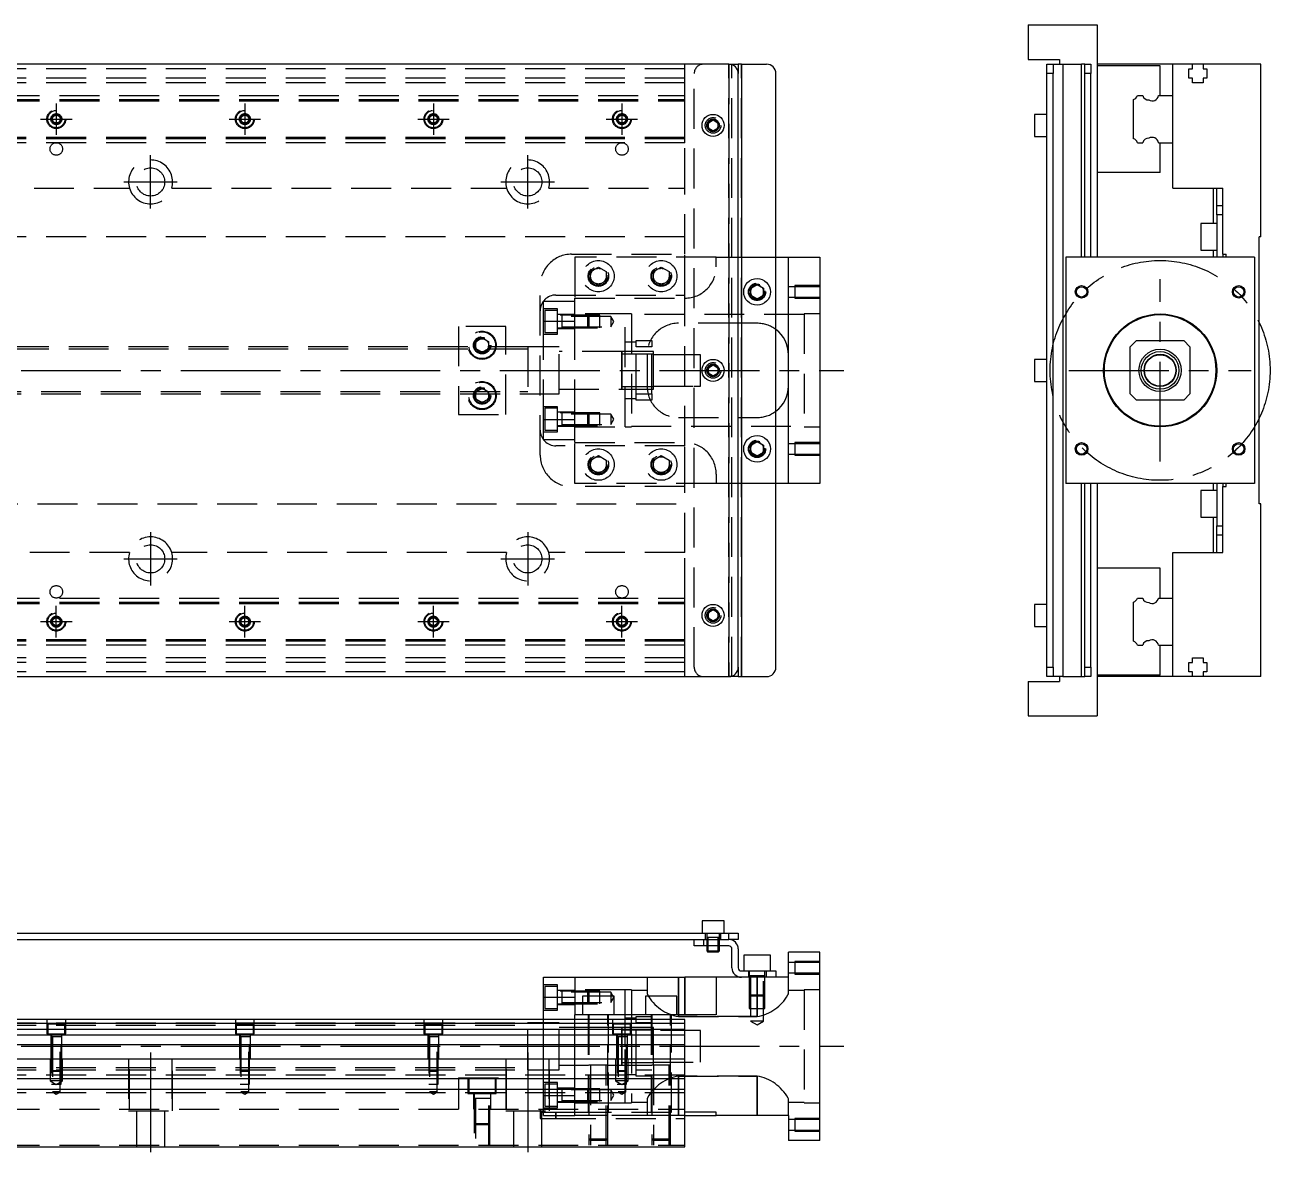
# Model space of a CAD drawing. Extents: x -21 to 783, y -309 to 112.
# Drawn here: x 387 to 783.3, y -249.2 to 110 of the extents above; entities that cross this region are included whole.
import ezdxf

# ---------------------------------------------------------------- set-up
doc = ezdxf.new("R2010")
doc.units = 0
doc.linetypes.add('CENTER', pattern=[50.8, 31.75, -6.35, 6.35, -6.35])
doc.linetypes.add('DASHED', pattern=[19.05, 12.7, -6.35])
doc.layers.get('0').update_dxf_attribs({"linetype": 'CONTINUOUS'})
doc.layers.add('CENTER', color=1, linetype='CENTER')

msp = doc.modelspace()

# ---------------------------------------------------------------- linework, layer by layer
at = {"color": 7, "linetype": 'CONTINUOUS'}
for p, q in [((706.27, 110), (706.27, 99)), ((706.27, 110), (728.27, 110)), ((728.27, 110), (728.27, 36)), ((611, 97.5), (3, 97.5)), ((611, 97.5), (614, 97.5)), ((614, 97.5), (614, 94.5)), ((615, 97.5), (614, 97.5)), ((615, 97.5), (615, -97.5)), ((615, 97.5), (623, 97.5)), ((706.27, 99), (716.27, 99)), ((712.27, 97.5), (714.27, 97.5)), ((712.27, 94.5), (712.27, 97.5)), ((714.27, 97.5), (717.27, 97.5)), ((714.27, 97.5), (714.27, 94.5)), ((716.27, 99), (716.27, 97.5)), ((717.27, 97.5), (717.27, -97.5)), ((717.27, 97.5), (723.27, 97.5)), ((723.27, 36), (723.27, 97.5)), ((724.27, 97.5), (723.27, 97.5)), ((724.27, 97.5), (726.27, 97.5)), ((724.27, 94.5), (724.27, 97.5)), ((726.27, 97.5), (726.27, 94.5)), ((752.27, 97.5), (728.27, 97.5)), ((748.27, 97), (728.27, 97)), ((748.27, 87.5), (748.27, 97)), ((752.27, 87.5), (752.27, 97.5)), ((758.57, 97.5), (752.27, 97.5)), ((757.42, 96), (758.57, 96)), ((757.42, 93), (757.42, 96)), ((761.97, 97.5), (758.57, 97.5)), ((758.57, 96), (758.57, 97.5)), ((761.97, 97.5), (761.97, 96)), ((780.27, 97.5), (761.97, 97.5)), ((761.97, 96), (763.12, 96)), ((763.12, 96), (763.12, 93)), ((780.27, 42.5), (780.27, 97.5)), ((614, -94.5), (614, 94.5)), ((626, -94.5), (626, 94.5)), ((714.27, 94.5), (712.27, 94.5)), ((712.27, -94.5), (712.27, 94.5)), ((714.27, -94.5), (714.27, 94.5)), ((726.27, 94.5), (724.27, 94.5)), ((724.27, 36), (724.27, 94.5)), ((726.27, 36), (726.27, 94.5)), ((758.57, 93), (757.42, 93)), ((758.57, 91.5), (758.57, 93)), ((761.97, 91.5), (758.57, 91.5)), ((761.97, 93), (761.97, 91.5)), ((763.12, 93), (761.97, 93)), ((741.022272, 87.5), (742.79668, 87.5)), ((747.747372, 87.5), (752.27, 87.5)), ((752.27, 72.5), (752.27, 87.5)), ((752.27, 72.5), (752.27, 87.5)), ((739.77, 73.752272), (739.77, 86.247728)), ((604.5, 78.866026), (606, 79.73205)), ((606, 79.73205), (607.5, 78.866026)), ((708.27, 81.5), (708.27, 78)), ((712.27, 81.5), (708.27, 81.5)), ((604.5, 77.133974), (604.5, 78.866026)), ((606, 76.26795), (604.5, 77.133974)), ((607.5, 77.133974), (606, 76.26795)), ((607.5, 78.866026), (607.5, 77.133974)), ((708.27, 78), (708.27, 74.5)), ((708.27, 74.5), (712.27, 74.5)), ((741.022272, 72.5), (742.79668, 72.5)), ((747.747372, 72.5), (752.27, 72.5)), ((748.27, 63), (748.27, 72.5)), ((752.27, 58), (752.27, 72.5)), ((748.27, 63), (728.27, 63)), ((752.27, 58), (768.27, 58)), ((765.27, 46.75), (765.27, 58)), ((766.27, 52.5), (766.27, 58)), ((768.27, 37), (768.27, 58)), ((766.27, 52.5), (768.27, 52.5)), ((766.27, 49.5), (766.27, 52.5)), ((768.27, 49.5), (766.27, 49.5)), ((766.27, 49.5), (766.27, 36)), ((761.27, 46.75), (761.27, 42.5)), ((766.27, 46.75), (761.27, 46.75)), ((761.27, 42.5), (761.27, 38.25)), ((780.27, 42.5), (779.77, 42.5)), ((779.77, -42.5), (779.77, 42.5)), ((626, 36), (630, 36)), ((630, 36), (640, 36)), ((630, -36), (630, 36)), ((640, 36), (640, -36)), ((778.27, 36), (718.27, 36)), ((718.27, 36), (718.27, -36)), ((761.27, 38.25), (766.27, 38.25)), ((765.27, 36), (765.27, 38.25)), ((768.27, 37), (769.27, 37)), ((768.27, 37), (768.27, 36)), ((769.27, 36), (769.27, 37)), ((778.27, 36), (778.27, -36)), ((618, 26.1547), (620, 27.309402)), ((618, 23.8453), (618, 26.1547)), ((620, 22.690598), (618, 23.8453)), ((620, 27.309402), (622, 26.1547)), ((622, 23.8453), (620, 22.690598)), ((622, 26.1547), (622, 23.8453)), ((740.77, 9.5), (738.77, 7.5)), ((740.77, 9.5), (755.77, 9.5)), ((757.77, 7.5), (755.77, 9.5)), ((738.77, -7.5), (738.77, 7.5)), ((757.77, 7.5), (757.77, -7.5)), ((604.5, 0.866026), (606, 1.73205)), ((604.5, -0.866026), (604.5, 0.866026)), ((606, 1.73205), (607.5, 0.866026)), ((607.5, 0.866026), (607.5, -0.866026)), ((708.27, 3.5), (708.27, 0)), ((712.27, 3.5), (708.27, 3.5)), ((708.27, 0), (708.27, -3.5)), ((606, -1.73205), (604.5, -0.866026)), ((607.5, -0.866026), (606, -1.73205)), ((708.27, -3.5), (712.27, -3.5)), ((738.77, -7.5), (740.77, -9.5)), ((755.77, -9.5), (757.77, -7.5)), ((755.77, -9.5), (740.77, -9.5)), ((618, -23.8453), (620, -22.690598)), ((620, -22.690598), (622, -23.8453)), ((618, -26.1547), (618, -23.8453)), ((620, -27.309402), (618, -26.1547)), ((622, -26.1547), (620, -27.309402)), ((622, -23.8453), (622, -26.1547)), ((630, -36), (626, -36)), ((640, -36), (630, -36)), ((778.27, -36), (718.27, -36)), ((723.27, -97.5), (723.27, -36)), ((724.27, -94.5), (724.27, -36)), ((726.27, -94.5), (726.27, -36)), ((728.27, -36), (728.27, -110)), ((761.27, -38.25), (761.27, -42.5)), ((766.27, -38.25), (761.27, -38.25)), ((765.27, -38.25), (765.27, -36)), ((766.27, -36), (766.27, -49.5)), ((768.27, -36), (768.27, -37)), ((768.27, -58), (768.27, -37)), ((768.27, -37), (769.27, -37)), ((769.27, -37), (769.27, -36)), ((761.27, -42.5), (761.27, -46.75)), ((780.27, -42.5), (779.77, -42.5)), ((780.27, -97.5), (780.27, -42.5)), ((761.27, -46.75), (766.27, -46.75)), ((765.27, -58), (765.27, -46.75)), ((766.27, -52.5), (766.27, -49.5)), ((766.27, -49.5), (768.27, -49.5)), ((768.27, -52.5), (766.27, -52.5)), ((766.27, -58), (766.27, -52.5)), ((752.27, -72.5), (752.27, -58)), ((752.27, -58), (768.27, -58)), ((748.27, -63), (728.27, -63)), ((748.27, -72.5), (748.27, -63)), ((708.27, -74.5), (708.27, -78)), ((712.27, -74.5), (708.27, -74.5)), ((739.77, -86.247728), (739.77, -73.752272)), ((741.022272, -72.5), (742.79668, -72.5)), ((747.747372, -72.5), (752.27, -72.5)), ((752.27, -87.5), (752.27, -72.5)), ((752.27, -87.5), (752.27, -72.5)), ((604.5, -77.133974), (606, -76.26795)), ((604.5, -78.866026), (604.5, -77.133974)), ((606, -79.73205), (604.5, -78.866026)), ((606, -76.26795), (607.5, -77.133974)), ((607.5, -78.866026), (606, -79.73205)), ((607.5, -77.133974), (607.5, -78.866026)), ((708.27, -78), (708.27, -81.5)), ((708.27, -81.5), (712.27, -81.5)), ((741.022272, -87.5), (742.79668, -87.5)), ((747.747372, -87.5), (752.27, -87.5)), ((748.27, -97), (748.27, -87.5)), ((752.27, -97.5), (752.27, -87.5)), ((614, -94.5), (614, -97.5)), ((712.27, -94.5), (714.27, -94.5)), ((712.27, -97.5), (712.27, -94.5)), ((714.27, -94.5), (714.27, -97.5)), ((724.27, -94.5), (726.27, -94.5)), ((724.27, -97.5), (724.27, -94.5)), ((726.27, -94.5), (726.27, -97.5)), ((757.42, -93), (758.57, -93)), ((757.42, -96), (757.42, -93)), ((758.57, -91.5), (761.97, -91.5)), ((758.57, -93), (758.57, -91.5)), ((761.97, -91.5), (761.97, -93)), ((761.97, -93), (763.12, -93)), ((763.12, -93), (763.12, -96)), ((3, -97.5), (611, -97.5)), ((614, -97.5), (611, -97.5)), ((614, -97.5), (615, -97.5)), ((615, -97.5), (623, -97.5)), ((706.27, -99), (716.27, -99)), ((706.27, -99), (706.27, -110)), ((714.27, -97.5), (712.27, -97.5)), ((717.27, -97.5), (714.27, -97.5)), ((716.27, -97.5), (716.27, -99)), ((717.27, -97.5), (723.27, -97.5)), ((723.27, -97.5), (724.27, -97.5)), ((726.27, -97.5), (724.27, -97.5)), ((748.27, -97), (728.27, -97)), ((752.27, -97.5), (728.27, -97.5)), ((758.57, -97.5), (752.27, -97.5)), ((758.57, -96), (757.42, -96)), ((758.57, -97.5), (758.57, -96)), ((761.97, -97.5), (758.57, -97.5)), ((761.97, -96), (761.97, -97.5)), ((763.12, -96), (761.97, -96)), ((780.27, -97.5), (761.97, -97.5)), ((706.27, -110), (728.27, -110)), ((609.5, -175.199332), (602.5, -175.199332)), ((602.5, -175.199332), (602.5, -179.199332)), ((609.5, -179.199332), (609.5, -175.199332)), ((382, -179.2), (611, -179.2)), ((382, -181.2), (603, -181.2)), ((600, -183.199332), (600, -181.199332)), ((603, -181.199332), (603, -183.199332)), ((603, -181.199332), (611, -181.199332)), ((603, -181.199332), (611, -181.199332)), ((611, -181.199332), (611, -179.199332)), ((611, -179.199332), (614, -179.199332)), ((614, -181.199332), (611, -181.199332)), ((614, -179.199332), (614, -181.199332)), ((603, -183.199332), (600, -183.199332)), ((611, -183.199332), (603, -183.199332)), ((604, -183.199332), (604, -184.849332)), ((604, -184.849332), (608, -184.849332)), ((604, -184.849332), (604.35, -185.199332)), ((604.35, -183.199332), (604.35, -185.199332)), ((607.65, -185.199332), (604.35, -185.199332)), ((607.65, -185.199332), (607.65, -183.199332)), ((607.65, -185.199332), (608, -184.849332)), ((608, -184.849332), (608, -183.199332)), ((612, -190.199332), (612, -184.199332)), ((614, -184.199332), (614, -190.199332)), ((624.25, -186.199332), (615.75, -186.199332)), ((615.75, -186.199332), (615.75, -191.199332)), ((624.25, -191.199332), (624.25, -186.199332)), ((630, -193.199332), (630, -185.199332)), ((640, -185.199332), (630, -185.199332)), ((640, -245.199332), (640, -185.199332)), ((552, -199.546856), (552, -193.199332)), ((552, -193.199332), (562, -193.199332)), ((562, -193.199332), (562, -205.199332)), ((562, -193.199332), (597, -193.199332)), ((597, -205.199332), (597, -193.199332)), ((607, -193.199332), (597, -193.199332)), ((607, -193.199332), (607, -205.199332)), ((615, -193.199332), (607, -193.199332)), ((615, -191.199332), (623, -191.199332)), ((623, -193.199332), (615, -193.199332)), ((623, -193.199332), (623, -191.199332)), ((623, -191.199332), (626, -191.199332)), ((626, -193.199332), (623, -193.199332)), ((626, -191.199332), (626, -193.199332)), ((630, -193.199332), (626, -193.199332)), ((552, -199.546856), (562, -199.546856)), ((552, -206.699332), (552, -199.546856)), ((574.5, -199.199332), (564.5, -199.199332)), ((564.5, -199.199332), (564.5, -205.199332)), ((574.5, -205.199332), (574.5, -199.199332)), ((594.5, -199.199332), (584.5, -199.199332)), ((584.5, -199.199332), (584.5, -205.199332)), ((594.5, -205.199332), (594.5, -199.199332)), ((562, -206.699332), (562, -205.199332)), ((607, -205.199332), (562, -205.199332)), ((597, -206.7), (375.5, -206.7)), ((597, -207.952272), (375.5, -207.952272)), ((375.5, -209.72668), (597, -209.72668)), ((577, -214.999278), (577, -209.499332)), ((597, -247.199332), (597, -206.699332)), ((597, -211.623076), (375.5, -211.623076)), ((578, -210.074332), (577, -210.074332)), ((579.75, -210.074332), (578, -210.074332)), ((581.5, -210.074332), (579.75, -210.074332)), ((586.5, -210.074332), (581.5, -210.074332)), ((587, -210.074332), (586.5, -210.074332)), ((597, -214.677372), (375.5, -214.677372)), ((577, -221.199338), (577, -214.999278)), ((17, -219.2), (597, -219.2)), ((577, -220.324332), (587, -220.324332)), ((597, -225.5), (17, -225.5)), ((597, -228.9), (17, -228.9)), ((607, -236.199332), (597, -236.199332)), ((597, -237.199332), (607, -237.199332)), ((607, -237.199332), (607, -236.199332)), ((630, -237.199332), (607, -237.199332)), ((630, -237.199332), (630, -245.199332)), ((640, -245.199332), (630, -245.199332)), ((17, -247.2), (597, -247.2))]:
    msp.add_line(p, q, dxfattribs=at)
at = {"color": 3, "linetype": 'DASHED'}
for p, q in [((597, 96), (17, 96)), ((597, 87.5), (597, 97.5)), ((611, -97.5), (611, 97.5)), ((611, 97.5), (611, -97.5)), ((612, -97.5), (612, 97.5)), ((615, -97.5), (615, 97.5)), ((597, 93), (17, 93)), ((597, 91.5), (17, 91.5)), ((600, -94.5), (600, 94.5)), ((17, 87.5), (597, 87.5)), ((597, 86.247728), (597, 87.5)), ((17, 86.247728), (597, 86.247728)), ((17, 86.1147), (597, 86.1147)), ((17, 86.1), (597, 86.1)), ((17, 85.8), (597, 85.8)), ((597, 73.752272), (597, 86.247728)), ((395.5, 80), (395.516134, 80.21941)), ((395.75, 80.721688), (397, 81.443376)), ((395.75, 79.278312), (395.75, 80.721688)), ((397, 78.556624), (395.75, 79.278312)), ((397, 81.443376), (398.25, 80.721688)), ((398.25, 79.278312), (397, 78.556624)), ((398.25, 80.721688), (398.25, 79.278312)), ((455.75, 80.721688), (457, 81.443376)), ((455.75, 79.278312), (455.75, 80.721688)), ((457, 78.556624), (455.75, 79.278312)), ((457, 81.443376), (458.25, 80.721688)), ((458.25, 79.278312), (457, 78.556624)), ((458.25, 80.721688), (458.25, 79.278312)), ((458.477374, 80.25955), (458.5, 80)), ((515.5, 80), (515.516134, 80.21941)), ((515.75, 80.721688), (517, 81.443376)), ((515.75, 79.278312), (515.75, 80.721688)), ((517, 78.556624), (515.75, 79.278312)), ((517, 81.443376), (518.25, 80.721688)), ((518.25, 79.278312), (517, 78.556624)), ((518.25, 80.721688), (518.25, 79.278312)), ((575.75, 80.721688), (577, 81.443376)), ((575.75, 79.278312), (575.75, 80.721688)), ((577, 78.556624), (575.75, 79.278312)), ((577, 81.443376), (578.25, 80.721688)), ((578.25, 79.278312), (577, 78.556624)), ((578.25, 80.721688), (578.25, 79.278312)), ((578.477374, 80.25955), (578.5, 80)), ((607.973226, 78.326156), (608, 78)), ((597, 74.2), (17, 74.2)), ((597, 73.9), (17, 73.9)), ((597, 73.8853), (17, 73.8853)), ((597, 73.752272), (17, 73.752272)), ((597, 72.5), (17, 72.5)), ((597, 72.5), (597, 73.752272)), ((597, 58), (597, 72.5)), ((313.708204, 58), (420.291796, 58)), ((433.708204, 58), (540.291796, 58)), ((553.708204, 58), (597, 58)), ((597, 37), (597, 58)), ((597, 42.5), (29.1, 42.5)), ((561, 37), (597, 37)), ((562, 36), (562, 23)), ((607, 36), (562, 36)), ((597, 24), (597, 37)), ((607, 33), (607, 36)), ((607, 36), (614, 36)), ((614, 36), (626, 36)), ((567, 31.443376), (569.5, 32.886752)), ((569.5, 32.886752), (572, 31.443376)), ((587, 31.443376), (589.5, 32.886752)), ((589.5, 32.886752), (592, 31.443376)), ((567, 28.556624), (567, 31.443376)), ((569.5, 27.113248), (567, 28.556624)), ((572, 28.556624), (569.5, 27.113248)), ((572, 31.443376), (572, 28.556624)), ((572.477798, 30.364306), (572.5, 30)), ((587, 28.556624), (587, 31.443376)), ((589.5, 27.113248), (587, 28.556624)), ((592, 28.556624), (589.5, 27.113248)), ((592, 31.443376), (592, 28.556624)), ((592.477798, 30.364306), (592.5, 30)), ((551, -27), (551, 27)), ((556, 24), (597, 24)), ((597, -24), (597, 24)), ((622.483582, 25.286038), (622.5, 25)), ((632, 26.65), (630, 26.65)), ((632, 26.999994), (632, 23.000006)), ((640, 26.999994), (632, 26.999994)), ((640, 26.65), (632, 26.65)), ((552, 22), (562, 22)), ((552, 15.652476), (552, 22)), ((562, 15.652476), (562, 23)), ((562, 23), (597, 23)), ((562, 15.652476), (562, 22)), ((630, 23.35), (632, 23.35)), ((632, 23.35), (640, 23.35)), ((632, 23.000006), (640, 23.000006)), ((556.5, 19.55635), (552, 19.55635)), ((552.5, 19.05635), (552.5, 12.05635)), ((556.5, 19.05635), (552.5, 19.05635)), ((556.5, 11.55635), (556.5, 19.55635)), ((562, 17.80635), (556.5, 17.80635)), ((570, 17.556344), (556.5, 17.556344)), ((557.9, 17.556354), (557.9, 13.556344)), ((573.5, 17.20635), (557.9, 17.20635)), ((578, 18), (562, 18)), ((578, 18), (562, 18)), ((566.15, 13.55635), (566.15, 17.55635)), ((566.5, 17.20635), (566.15, 17.55635)), ((566.5, 17.20635), (566.5, 13.90635)), ((570, 13.556354), (570, 17.556344)), ((573.5, 17.20635), (573.5, 13.90635)), ((574.452628, 15.55635), (573.5, 17.20635)), ((578, -18), (578, 18)), ((580, 18), (578, 18)), ((580, 18), (580, -18)), ((635, 17.75), (580, 17.75)), ((635, 18), (635, -18)), ((640, 18), (635, 18)), ((540, 14), (525, 14)), ((525, 14), (525, -14)), ((540, -14), (540, 14)), ((552, 15.652476), (562, 15.652476)), ((552, -15.652476), (552, 15.652476)), ((552.5, 12.05635), (556.5, 12.05635)), ((556.5, 13.556354), (570, 13.556354)), ((556.5, 13.30635), (562, 13.30635)), ((557.9, 13.90635), (573.5, 13.90635)), ((562, -15.652476), (562, 15.652476)), ((562, -15.652476), (562, 15.652476)), ((566.15, 13.55635), (566.5, 13.90635)), ((573.5, 13.90635), (574.452628, 15.55635)), ((614, 15), (595, 15)), ((620, 15), (614, 15)), ((530, 8), (530.018502, 8.303588)), ((530.5, 9.1547), (532.5, 10.309402)), ((530.5, 6.8453), (530.5, 9.1547)), ((532.5, 10.309402), (534.5, 9.1547)), ((534.5, 9.1547), (534.5, 6.8453)), ((552, 11.55635), (556.5, 11.55635)), ((581.5, 9), (578, 9)), ((581.5, 9.5), (586.5, 9.5)), ((581.5, 7.5), (581.5, 9.5)), ((586.5, 9.5), (586.5, 7.5)), ((547.005, 7.5), (335, 7.5)), ((547, 6.75), (335, 6.75)), ((532.5, 5.690598), (530.5, 6.8453)), ((534.5, 6.8453), (532.5, 5.690598)), ((557, 7.5), (547.005, 7.5)), ((547.005, 7.5), (547.005, -7.5)), ((557, -7.5), (557, 7.5)), ((557, -7.5), (557, 7.5)), ((577.005, 6), (557, 6)), ((576.995, 6), (557, 6)), ((586.5, 6), (576.995, 6)), ((577.005, 6), (576.995, 6)), ((577, -6.000006), (577, 6.000006)), ((577, 5.125), (577, 6.000006)), ((577, 5.325034), (577, 6)), ((577, 6), (577, -6)), ((577, 5.125), (577, -5.125)), ((587, 5.125), (577, 5.125)), ((586.5, 6), (577.005, 6)), ((581.5, -7.5), (581.5, 7.5)), ((586.5, 7.5), (581.5, 7.5)), ((585, 5), (585, -5)), ((586.5, -7.5), (586.5, 7.5)), ((587, 6), (586.5, 6)), ((587, -6), (587, 6)), ((600, 5), (587, 5)), ((602, 5), (600, 5)), ((602, -5), (602, 5)), ((604, 0), (604.023172, 0.30356)), ((335, -6.75), (547, -6.75)), ((335, -7.5), (547.005, -7.5)), ((530.5, -6.8453), (532.5, -5.690598)), ((530.5, -9.1547), (530.5, -6.8453)), ((532.5, -5.690598), (534.5, -6.8453)), ((534.5, -6.8453), (534.5, -9.1547)), ((534.983582, -7.713962), (535, -8)), ((547.005, -7.5), (557, -7.5)), ((557, -6), (577.005, -6)), ((557, -6), (576.995, -6)), ((576.995, -6), (586.5, -6)), ((576.995, -6), (577.005, -6)), ((577, -6.000006), (577, -5.125)), ((577, -5.125), (587, -5.125)), ((577, -6), (577, -5.325218)), ((577.005, -6), (586.5, -6)), ((581.5, -7.5), (586.5, -7.5)), ((581.5, -9.5), (581.5, -7.5)), ((586.5, -6), (587, -6)), ((586.5, -7.5), (586.5, -9.5)), ((587, -5), (600, -5)), ((600, -5), (602, -5)), ((532.5, -10.309402), (530.5, -9.1547)), ((534.5, -9.1547), (532.5, -10.309402)), ((556.5, -11.55635), (552, -11.55635)), ((556.5, -19.55635), (556.5, -11.55635)), ((578, -9), (581.5, -9)), ((586.5, -9.5), (581.5, -9.5)), ((525, -14), (540, -14)), ((552, -15.652476), (562, -15.652476)), ((552, -22), (552, -15.652476)), ((552.5, -12.05635), (552.5, -19.05635)), ((556.5, -12.05635), (552.5, -12.05635)), ((562, -13.30635), (556.5, -13.30635)), ((570, -13.556354), (556.5, -13.556347)), ((557.9, -13.556344), (557.9, -17.556354)), ((573.5, -13.90635), (557.9, -13.90635)), ((562, -22), (562, -15.652476)), ((562, -23), (562, -15.652476)), ((566.15, -17.55635), (566.15, -13.55635)), ((566.5, -13.90635), (566.15, -13.55635)), ((566.5, -13.90635), (566.5, -17.20635)), ((570, -17.556344), (570, -13.556354)), ((573.5, -13.90635), (573.5, -17.20635)), ((574.452628, -15.55635), (573.5, -13.90635)), ((573.5, -17.20635), (574.452628, -15.55635)), ((595, -15), (614, -15)), ((614, -15), (620, -15)), ((552, -19.55635), (556.5, -19.55635)), ((552.5, -19.05635), (556.5, -19.05635)), ((556.5, -17.556351), (570, -17.556344)), ((556.5, -17.80635), (562, -17.80635)), ((557.9, -17.20635), (573.5, -17.20635)), ((562, -18), (578, -18)), ((562, -18), (578, -18)), ((566.15, -17.55635), (566.5, -17.20635)), ((578, -18), (580, -18)), ((580, -17.75), (635, -17.75)), ((635, -18), (640, -18)), ((552, -22), (562, -22)), ((562, -23), (597, -23)), ((562, -36), (562, -23)), ((632, -23.35), (630, -23.35)), ((632, -23.000006), (632, -26.999994)), ((640, -23.000006), (632, -23.000006)), ((640, -23.35), (632, -23.35)), ((597, -24), (556, -24)), ((567, -28.556624), (569.5, -27.113248)), ((569.5, -27.113248), (572, -28.556624)), ((587, -28.556624), (589.5, -27.113248)), ((589.5, -27.113248), (592, -28.556624)), ((597, -37), (597, -24)), ((622.483582, -24.713962), (622.5, -25)), ((630, -26.65), (632, -26.65)), ((632, -26.65), (640, -26.65)), ((632, -26.999994), (640, -26.999994)), ((566.5, -30), (566.520026, -29.653944)), ((567, -31.443376), (567, -28.556624)), ((569.5, -32.886752), (567, -31.443376)), ((572, -31.443376), (569.5, -32.886752)), ((572, -28.556624), (572, -31.443376)), ((586.5, -30), (586.520026, -29.653944)), ((587, -31.443376), (587, -28.556624)), ((589.5, -32.886752), (587, -31.443376)), ((592, -31.443376), (589.5, -32.886752)), ((592, -28.556624), (592, -31.443376)), ((607, -33), (607, -36)), ((597, -37), (561, -37)), ((607, -36), (562, -36)), ((597, -58), (597, -37)), ((614, -36), (607, -36)), ((626, -36), (614, -36)), ((29.1, -42.5), (597, -42.5)), ((420.291796, -58), (313.708204, -58)), ((540.291796, -58), (433.708204, -58)), ((597, -58), (553.708204, -58)), ((597, -72.5), (597, -58)), ((17, -72.5), (597, -72.5)), ((17, -73.752272), (597, -73.752272)), ((17, -73.8853), (597, -73.8853)), ((17, -73.9), (597, -73.9)), ((17, -74.2), (597, -74.2)), ((597, -73.752272), (597, -72.5)), ((597, -86.247728), (597, -73.752272)), ((395.75, -79.278312), (397, -78.556624)), ((397, -78.556624), (398.25, -79.278312)), ((455.75, -79.278312), (457, -78.556624)), ((457, -78.556624), (458.25, -79.278312)), ((515.75, -79.278312), (517, -78.556624)), ((517, -78.556624), (518.25, -79.278312)), ((575.75, -79.278312), (577, -78.556624)), ((577, -78.556624), (578.25, -79.278312)), ((604, -78), (604.030168, -77.653934)), ((395.5, -80), (395.516134, -79.78059)), ((395.75, -80.721688), (395.75, -79.278312)), ((397, -81.443376), (395.75, -80.721688)), ((398.25, -80.721688), (397, -81.443376)), ((398.25, -79.278312), (398.25, -80.721688)), ((455.75, -80.721688), (455.75, -79.278312)), ((457, -81.443376), (455.75, -80.721688)), ((458.25, -80.721688), (457, -81.443376)), ((458.25, -79.278312), (458.25, -80.721688)), ((458.477374, -79.74045), (458.5, -80)), ((515.5, -80), (515.516134, -79.78059)), ((515.75, -80.721688), (515.75, -79.278312)), ((517, -81.443376), (515.75, -80.721688)), ((518.25, -80.721688), (517, -81.443376)), ((518.25, -79.278312), (518.25, -80.721688)), ((575.75, -80.721688), (575.75, -79.278312)), ((577, -81.443376), (575.75, -80.721688)), ((578.25, -80.721688), (577, -81.443376)), ((578.25, -79.278312), (578.25, -80.721688)), ((578.477374, -79.74045), (578.5, -80)), ((597, -85.8), (17, -85.8)), ((597, -86.1), (17, -86.1)), ((597, -86.1147), (17, -86.1147)), ((597, -86.247728), (17, -86.247728)), ((597, -87.5), (597, -86.247728)), ((597, -87.5), (17, -87.5)), ((597, -97.5), (597, -87.5)), ((597, -91.5), (17, -91.5)), ((597, -93), (17, -93)), ((597, -96), (17, -96)), ((600, -181.199332), (603, -181.199332)), ((603.5, -179.199332), (603.5, -181.199332)), ((608.000006, -180.599332), (603.999994, -180.599332)), ((608.000006, -180.599332), (603.999994, -180.599332)), ((604, -179.199332), (604, -183.199332)), ((604.000006, -181.199332), (604.000006, -183.199332)), ((604.35, -180.599332), (604.35, -183.199332)), ((607.65, -183.199332), (607.65, -180.599332)), ((607.999994, -183.199332), (607.999994, -181.199332)), ((608, -183.199332), (608, -179.199332)), ((608.5, -181.199332), (608.5, -179.199332)), ((632, -188.549332), (630, -188.549332)), ((632, -188.199338), (632, -192.199326)), ((640, -188.199338), (632, -188.199338)), ((640, -188.549332), (632, -188.549332)), ((585, -193.199332), (585, -198.16811)), ((595, -205.709206), (595, -193.199332)), ((595, -193.199332), (595, -205.199332)), ((597, -193.199332), (597, -205.199332)), ((617.25, -191.199332), (617.25, -193.199332)), ((622.500006, -192.799332), (617.499994, -192.799332)), ((617.500006, -191.199332), (617.500006, -203.199332)), ((617.9, -192.799332), (617.9, -207.199332)), ((620, -193.199332), (620, -205.709206)), ((620, -199.199332), (620, -193.199332)), ((622.1, -207.199332), (622.1, -192.799332)), ((622.499994, -203.199332), (622.499994, -191.199332)), ((630, -191.849332), (632, -191.849332)), ((630, -198.16811), (630, -193.199332)), ((632, -191.849332), (640, -191.849332)), ((632, -192.199326), (640, -192.199326)), ((556.5, -195.642982), (552, -195.642982)), ((552.5, -196.142982), (552.5, -199.642982)), ((556.5, -196.142982), (552.5, -196.142982)), ((556.5, -203.642982), (556.5, -195.642982)), ((562, -197.392982), (556.5, -197.392982)), ((570, -197.642988), (556.5, -197.642981)), ((557.9, -197.642978), (557.9, -201.642988)), ((573.5, -197.992982), (557.9, -197.992982)), ((578, -197.199332), (562, -197.199332)), ((566.15, -199.199332), (566.15, -197.642982)), ((566.5, -197.992982), (566.15, -197.642982)), ((566.5, -197.992982), (566.5, -199.199332)), ((570, -199.199332), (570, -197.642988)), ((573.5, -197.992982), (573.5, -201.292982)), ((574.452628, -199.642982), (573.5, -197.992982)), ((578, -205.199332), (578, -197.199332)), ((580, -197.199332), (578, -197.199332)), ((580, -197.199332), (580, -206.699332)), ((585, -197.449332), (580, -197.449332)), ((635, -197.449332), (630, -197.449332)), ((635, -197.199332), (635, -233.199332)), ((640, -197.199332), (635, -197.199332)), ((552.5, -199.642982), (552.5, -203.142982)), ((556.5, -201.642985), (570, -201.642978)), ((556.5, -201.892982), (562, -201.892982)), ((557.9, -201.292982), (573.5, -201.292982)), ((566.15, -199.642982), (566.15, -199.199332)), ((566.15, -201.642982), (566.15, -199.642982)), ((566.15, -201.642982), (566.5, -201.292982)), ((566.5, -199.199332), (566.5, -199.642982)), ((566.5, -199.642982), (566.5, -201.292982)), ((570, -201.642978), (570, -199.199332)), ((573.5, -201.292982), (574.452628, -199.642982)), ((585, -198.16811), (585.034792, -198.435032)), ((585.034792, -198.435032), (585.13642, -198.740558)), ((617.5, -198.799332), (622.5, -198.799332)), ((617.5, -198.799332), (617.9, -199.199332)), ((622.1, -199.199332), (617.9, -199.199332)), ((620, -205.709206), (620, -199.199332)), ((622.1, -199.199332), (622.5, -198.799332)), ((629.823178, -198.83366), (629.954746, -198.476042)), ((629.954746, -198.476042), (630, -198.16811)), ((552, -203.642982), (556.5, -203.642982)), ((552.5, -203.142982), (556.5, -203.142982)), ((566.25, -205.199332), (566.25, -236.199332)), ((566.499923, -205.199332), (566.500006, -246.699332)), ((572.499994, -246.699332), (572.500077, -205.199332)), ((572.75, -236.199332), (572.75, -205.199332)), ((578, -206.699332), (578, -205.199332)), ((581.5, -205.699332), (586.5, -205.699332)), ((581.5, -206.699332), (581.5, -205.699332)), ((586.25, -205.199332), (586.25, -236.199332)), ((586.499923, -205.199332), (586.500006, -246.699332)), ((592.499994, -246.699332), (592.500077, -205.199332)), ((592.75, -236.199332), (592.75, -205.199332)), ((595, -205.199332), (595, -205.709206)), ((595, -205.709206), (620, -205.709206)), ((620, -205.709206), (595, -205.709206)), ((617.500006, -203.199332), (622.499994, -203.199332)), ((54, -207.699332), (547.005, -207.699332)), ((54, -208.449332), (547, -208.449332)), ((394, -206.7), (394, -211.2)), ((399.75, -208.2), (394.25, -208.2)), ((394.25, -208.2), (394.25, -211.2)), ((399.75, -211.2), (399.75, -208.2)), ((400, -211.2), (400, -206.7)), ((454, -206.7), (454, -211.2)), ((459.75, -208.2), (454.25, -208.2)), ((454.25, -208.2), (454.25, -211.2)), ((459.75, -211.2), (459.75, -208.2)), ((460, -211.2), (460, -206.7)), ((514, -206.7), (514, -211.2)), ((519.75, -208.2), (514.25, -208.2)), ((514.25, -208.2), (514.25, -211.2)), ((519.75, -211.2), (519.75, -208.2)), ((520, -211.2), (520, -206.7)), ((557, -207.699332), (546.995, -207.699332)), ((547, -222.699338), (547, -207.699326)), ((552, -219.199332), (552, -206.699332)), ((557, -222.699332), (557, -207.699332)), ((562, -209.199332), (557, -209.199332)), ((562, -219.199332), (562, -206.699332)), ((566.5, -209.199332), (562, -209.199332)), ((572.5, -209.199332), (566.5, -209.199332)), ((574.25, -209.199332), (572.5, -209.199332)), ((574, -206.7), (574, -211.2)), ((579.75, -208.2), (574.25, -208.2)), ((574.25, -208.2), (574.25, -211.2)), ((577, -209.199332), (574.25, -209.199332)), ((577, -209.199332), (576.995, -209.199332)), ((577, -209.199332), (577, -209.200168)), ((578, -209.199332), (577, -209.199332)), ((577.005, -209.199332), (577, -209.199332)), ((577, -209.200168), (577, -214.999288)), ((581.5, -206.199332), (578, -206.199332)), ((578, -208.199332), (578, -206.699332)), ((578, -215.199332), (578, -208.199332)), ((579.75, -209.199332), (578, -209.199332)), ((579.75, -211.2), (579.75, -208.2)), ((581.5, -209.199332), (579.75, -209.199332)), ((580, -211.2), (580, -206.7)), ((581.5, -207.699332), (581.5, -206.699332)), ((586.5, -207.699332), (581.5, -207.699332)), ((581.5, -222.699332), (581.5, -207.699332)), ((586.5, -209.199332), (581.5, -209.199332)), ((587, -209.199332), (586.5, -209.199332)), ((587, -215.199332), (587, -209.199332)), ((622.1, -207.199332), (617.9, -207.199332)), ((617.9, -207.199332), (620, -208.411768)), ((620, -208.411768), (622.1, -207.199332)), ((394, -211.2), (400, -211.2)), ((395.25, -211.2), (395.25, -219.2)), ((398.500006, -212.2), (395.499994, -212.2)), ((395.500006, -211.2), (395.500006, -227.2)), ((395.75, -212.2), (395.75, -229.7)), ((398.25, -229.7), (398.25, -212.2)), ((398.499994, -227.2), (398.499994, -211.2)), ((398.75, -219.2), (398.75, -211.2)), ((454, -211.2), (460, -211.2)), ((455.25, -211.2), (455.25, -219.2)), ((458.500006, -212.2), (455.499994, -212.2)), ((455.500006, -211.2), (455.500006, -227.2)), ((455.75, -212.2), (455.75, -229.7)), ((458.25, -229.7), (458.25, -212.2)), ((458.499994, -227.2), (458.499994, -211.2)), ((458.75, -219.2), (458.75, -211.2)), ((514, -211.2), (520, -211.2)), ((515.25, -211.2), (515.25, -219.2)), ((518.500006, -212.2), (515.499994, -212.2)), ((515.500006, -211.2), (515.500006, -227.2)), ((515.75, -212.2), (515.75, -229.7)), ((518.25, -229.7), (518.25, -212.2)), ((518.499994, -227.2), (518.499994, -211.2)), ((518.75, -219.2), (518.75, -211.2)), ((574, -211.2), (580, -211.2)), ((575.25, -211.2), (575.25, -219.2)), ((578.500006, -212.2), (575.499994, -212.2)), ((575.500006, -211.2), (575.500006, -227.2)), ((575.75, -212.2), (575.75, -229.7)), ((578.25, -229.7), (578.25, -212.2)), ((578.499994, -227.2), (578.499994, -211.2)), ((578.75, -219.2), (578.75, -211.2)), ((580, -211.199332), (580, -233.199332)), ((602, -210.199332), (587, -210.199332)), ((602, -215.199332), (602, -210.199332)), ((577, -214.999288), (577, -215.39937)), ((577, -215.39937), (577, -221.199332)), ((578, -228.899332), (578, -215.199332)), ((587, -221.199332), (587, -215.199332)), ((602, -220.199332), (602, -215.199332)), ((395, -219.2), (395, -226.2)), ((399, -226.2), (399, -219.2)), ((420, -219.2), (420, -235.7)), ((420.291796, -235.2), (420.291796, -219.2)), ((433.708204, -219.2), (433.708204, -235.2)), ((434, -235.7), (434, -219.2)), ((540, -219.2), (540, -235.7)), ((540.291796, -235.2), (540.291796, -219.2)), ((552, -225.499332), (552, -219.199332)), ((553.708204, -219.2), (553.708204, -235.2)), ((554, -235.7), (554, -219.2)), ((557, -221.199332), (562, -221.199332)), ((562, -225.499332), (562, -219.199332)), ((562, -221.199332), (566.39999, -221.199332)), ((572.500006, -221.199332), (566.499994, -221.199332)), ((567, -221.199332), (567, -246.699332)), ((572, -246.699332), (572, -221.199332)), ((572.60001, -221.199332), (577.005, -221.199332)), ((575, -219.199332), (575, -226.199332)), ((576.995, -221.199332), (586.39999, -221.199332)), ((577, -221.198496), (577, -220.52556)), ((577, -221.199332), (577, -221.198496)), ((577.005, -221.199332), (586.5, -221.199332)), ((579, -226.199332), (579, -219.199332)), ((592.500006, -221.199332), (586.499994, -221.199332)), ((587, -220.199332), (602, -220.199332)), ((587, -221.199332), (587, -246.699332)), ((592, -246.699332), (592, -221.199332)), ((597, -224.35), (17, -224.35)), ((54, -221.95), (547, -221.95)), ((54, -222.7), (547.005, -222.7)), ((395.5, -222.95), (398.5, -222.95)), ((395.5, -222.95), (395.75, -223.2)), ((398.25, -223.2), (395.75, -223.2)), ((398.25, -223.2), (398.5, -222.95)), ((455.5, -222.95), (458.5, -222.95)), ((455.5, -222.95), (455.75, -223.2)), ((458.25, -223.2), (455.75, -223.2)), ((458.25, -223.2), (458.5, -222.95)), ((515.5, -222.95), (518.5, -222.95)), ((515.5, -222.95), (515.75, -223.2)), ((518.25, -223.2), (515.75, -223.2)), ((518.25, -223.2), (518.5, -222.95)), ((525, -225.2), (540, -225.2)), ((525, -225.2), (525, -235.2)), ((528, -225.2), (528, -230.2)), ((528.25, -225.2), (528.25, -225.5)), ((528.25, -225.5), (528.25, -228.9)), ((536.75, -225.5), (536.75, -225.2)), ((536.75, -228.9), (536.75, -225.5)), ((537, -230.2), (537, -225.2)), ((540, -225.2), (540, -235.2)), ((546.995, -222.699332), (557, -222.699332)), ((552, -228.899332), (552, -225.499332)), ((562, -228.899332), (562, -225.499332)), ((575.5, -222.95), (578.5, -222.95)), ((575.5, -222.95), (575.75, -223.2)), ((578.25, -223.2), (575.75, -223.2)), ((578, -224.199332), (581.5, -224.199332)), ((578.25, -223.2), (578.5, -222.95)), ((581.5, -222.699332), (586.5, -222.699332)), ((581.5, -224.699332), (581.5, -222.699332)), ((586.5, -224.699332), (581.5, -224.699332)), ((620, -224.689458), (595, -224.689458)), ((595, -224.689458), (620, -224.689458)), ((595, -237.199332), (595, -224.689458)), ((595, -224.689458), (595, -228.899332)), ((620, -224.689458), (620, -237.199332)), ((620, -237.199332), (620, -224.689458)), ((399, -226.2), (395, -226.2)), ((395, -226.2), (397, -227.3547)), ((395.500006, -227.2), (398.499994, -227.2)), ((398.25, -229.7), (395.75, -229.7)), ((395.75, -229.7), (397, -230.421688)), ((397, -227.3547), (399, -226.2)), ((397, -230.421688), (398.25, -229.7)), ((455.500006, -227.2), (458.499994, -227.2)), ((458.25, -229.7), (455.75, -229.7)), ((455.75, -229.7), (457, -230.421688)), ((457, -230.421688), (458.25, -229.7)), ((515.500006, -227.2), (518.499994, -227.2)), ((518.25, -229.7), (515.75, -229.7)), ((515.75, -229.7), (517, -230.421688)), ((517, -230.421688), (518.25, -229.7)), ((528.25, -228.9), (528.25, -230.2)), ((536.75, -230.2), (536.75, -228.9)), ((556.5, -226.755682), (552, -226.755682)), ((552, -230.851808), (552, -228.899332)), ((552.5, -227.255682), (552.5, -228.899332)), ((553.708204, -227.255682), (552.5, -227.255682)), ((552.5, -228.899332), (552.5, -230.755682)), ((556.5, -227.255682), (553.708204, -227.255682)), ((556.5, -234.755682), (556.5, -226.755682)), ((562, -228.505682), (556.5, -228.505682)), ((570, -228.755686), (556.5, -228.755686)), ((557.9, -228.755676), (557.9, -232.755686)), ((573.5, -229.105682), (557.9, -229.105682)), ((562, -236.199332), (562, -228.899332)), ((566.15, -228.899332), (566.15, -228.755682)), ((566.29365, -228.899332), (566.15, -228.755682)), ((566.15, -230.755682), (566.15, -228.899332)), ((566.5, -229.105682), (566.29365, -228.899332)), ((570, -228.899332), (570, -228.755686)), ((570, -232.755676), (570, -228.899332)), ((573.5, -229.105682), (573.5, -232.405682)), ((574.452628, -230.755682), (573.5, -229.105682)), ((579, -226.199332), (575, -226.199332)), ((575, -226.199332), (577, -227.354032)), ((575.500006, -227.2), (578.499994, -227.2)), ((578.25, -229.7), (575.75, -229.7)), ((575.75, -229.7), (577, -230.421688)), ((577, -227.354032), (579, -226.199332)), ((577, -230.421688), (578.25, -229.7)), ((578, -233.199332), (578, -228.899332)), ((595, -228.899332), (595, -236.199332)), ((597, -230.05), (17, -230.05)), ((528, -230.2), (537, -230.2)), ((529.75, -230.2), (529.75, -235.2)), ((535.000006, -231.8), (529.999994, -231.8)), ((529.999996, -230.2), (530.000006, -246.7)), ((530.4, -231.8), (530.4, -246.7)), ((534.6, -246.7), (534.6, -231.8)), ((534.999994, -246.7), (535.000004, -230.2)), ((535.25, -235.2), (535.25, -230.2)), ((552, -230.851808), (553.708204, -230.851808)), ((552, -235.199332), (552, -230.851808)), ((552.5, -230.755682), (552.5, -234.255682)), ((553.708204, -230.851808), (562, -230.851808)), ((556.5, -232.755676), (570, -232.755676)), ((556.5, -233.005682), (562, -233.005682)), ((557.9, -232.405682), (573.5, -232.405682)), ((562, -233.199332), (566.5, -233.199332)), ((566.15, -232.755682), (566.15, -230.755682)), ((566.15, -232.755682), (566.5, -232.405682)), ((566.5, -233.199332), (567, -233.199332)), ((567, -233.199332), (572, -233.199332)), ((572, -233.199332), (572.5, -233.199332)), ((572.5, -233.199332), (578, -233.199332)), ((573.5, -232.405682), (574.452628, -230.755682)), ((578, -233.199332), (580, -233.199332)), ((580, -232.949332), (585, -232.949332)), ((585.045254, -231.922622), (585, -232.230554)), ((585, -232.230554), (585, -237.199332)), ((585.176822, -231.565004), (585.045254, -231.922622)), ((629.965208, -231.963632), (629.86358, -231.658106)), ((630, -232.230554), (629.965208, -231.963632)), ((630, -237.199332), (630, -232.230554)), ((630, -232.949332), (635, -232.949332)), ((635, -233.199332), (640, -233.199332)), ((17, -235.2), (597, -235.2)), ((420, -235.7), (434, -235.7)), ((422.5, -235.7), (422.5, -247.2)), ((431.5, -247.2), (431.5, -235.7)), ((540, -235.7), (554, -235.7)), ((542.5, -235.7), (542.5, -247.2)), ((551, -235.199332), (551, -236.199332)), ((551, -236.199332), (561, -236.199332)), ((551, -236.199332), (551, -238.199332)), ((551.5, -247.2), (551.5, -235.7)), ((552, -234.755682), (556.5, -234.755682)), ((552, -237.199332), (552, -235.199332)), ((552, -237.199332), (562, -237.199332)), ((552.5, -234.255682), (553.708204, -234.255682)), ((553.708204, -234.255682), (556.5, -234.255682)), ((556, -238.199332), (556, -236.199332)), ((556, -236.199332), (556, -237.199332)), ((556, -237.199332), (556, -238.199332)), ((561, -236.199332), (597, -236.199332)), ((562, -237.199332), (562, -236.199332)), ((566.5, -237.199332), (562, -237.199332)), ((567, -237.199332), (566.5, -237.199332)), ((572, -237.199332), (567, -237.199332)), ((572.5, -237.199332), (572, -237.199332)), ((586.5, -237.199332), (572.5, -237.199332)), ((587, -237.199332), (586.5, -237.199332)), ((592, -237.199332), (587, -237.199332)), ((592.5, -237.199332), (592, -237.199332)), ((597, -237.199332), (592.5, -237.199332)), ((595, -236.199332), (595, -237.199332)), ((530, -239.8), (535, -239.8)), ((530, -239.8), (530.4, -240.2)), ((534.6, -240.2), (530.4, -240.2)), ((534.6, -240.2), (535, -239.8)), ((551, -238.199332), (556, -238.199332)), ((556, -238.199332), (597, -238.199332)), ((632, -238.549332), (630, -238.549332)), ((632, -238.199338), (632, -242.199326)), ((640, -238.199338), (632, -238.199338)), ((640, -238.549332), (632, -238.549332)), ((566.5, -244.699332), (572.5, -244.699332)), ((566.5, -244.699332), (567, -245.199332)), ((572, -245.199332), (567, -245.199332)), ((572, -245.199332), (572.5, -244.699332)), ((586.5, -244.699332), (592.5, -244.699332)), ((586.5, -244.699332), (587, -245.199332)), ((592, -245.199332), (587, -245.199332)), ((592, -245.199332), (592.5, -244.699332)), ((630, -241.849332), (632, -241.849332)), ((632, -241.849332), (640, -241.849332)), ((632, -242.199326), (640, -242.199326)), ((17, -246.7), (597, -246.7))]:
    msp.add_line(p, q, dxfattribs=at)
for centre, radius in [((397, 80), 3), ((397, 80), 2.75), ((397, 80), 1.75), ((397, 80), 1.5), ((397, 80), 1.25), ((457, 80), 3), ((457, 80), 2.75), ((457, 80), 1.75), ((457, 80), 1.5), ((457, 80), 1.25), ((517, 80), 3), ((517, 80), 2.75), ((517, 80), 1.75), ((517, 80), 1.5), ((517, 80), 1.25), ((577, 80), 3), ((577, 80), 2.75), ((577, 80), 1.75), ((577, 80), 1.5), ((577, 80), 1.25), ((606, 78), 2.5), ((606, 78), 2), ((397, 70.5), 2), ((577, 70.5), 2), ((427, 60), 4.5), ((547, 60), 4.5), ((569.5, 30), 5), ((569.5, 30), 3.25), ((569.5, 30), 3), ((569.5, 30), 2.5), ((589.5, 30), 5), ((589.5, 30), 3.25), ((589.5, 30), 3), ((589.5, 30), 2.5), ((620, 25), 2.75), ((620, 25), 2.5), ((532.5, 8), 4.5), ((532.5, 8), 4.25), ((532.5, 8), 2.75), ((532.5, 8), 2.5), ((532.5, 8), 2.1), ((606, 0), 2.5), ((606, 0), 2), ((532.5, -8), 4.5), ((532.5, -8), 4.25), ((532.5, -8), 2.75), ((532.5, -8), 2.5), ((532.5, -8), 2.1), ((620, -25), 2.75), ((620, -25), 2.5), ((569.5, -30), 5), ((569.5, -30), 3.25), ((569.5, -30), 3), ((569.5, -30), 2.5), ((589.5, -30), 5), ((589.5, -30), 3.25), ((589.5, -30), 3), ((589.5, -30), 2.5), ((427, -60), 4.5), ((547, -60), 4.5), ((397, -70.5), 2), ((577, -70.5), 2), ((397, -80), 3), ((397, -80), 2.75), ((397, -80), 1.75), ((397, -80), 1.5), ((397, -80), 1.25), ((457, -80), 3), ((457, -80), 2.75), ((457, -80), 1.75), ((457, -80), 1.5), ((457, -80), 1.25), ((517, -80), 3), ((517, -80), 2.75), ((517, -80), 1.75), ((517, -80), 1.5), ((517, -80), 1.25), ((577, -80), 3), ((577, -80), 2.75), ((577, -80), 1.75), ((577, -80), 1.5), ((577, -80), 1.25), ((606, -78), 2.5), ((606, -78), 2)]:
    msp.add_circle(centre, radius, dxfattribs=at)
at = {"color": 7, "linetype": 'CONTINUOUS'}
for centre, radius in [((606, 78), 3.5), ((620, 25), 4.25), ((723.27, 25), 1.65), ((773.27, 25), 1.65), ((748.27, 0), 18), ((748.27, 0), 17.75), ((748.27, 0), 6.75), ((748.27, 0), 6), ((748.27, 0), 5.125), ((748.27, 0), 5), ((606, 0), 3.5), ((620, -25), 4.25), ((723.27, -25), 1.65), ((773.27, -25), 1.65), ((606, -78), 3.5)]:
    msp.add_circle(centre, radius, dxfattribs=at)
at = {"color": 3, "linetype": 'CONTINUOUS'}
for centre in [(723.27, 25), (773.27, 25), (723.27, -25), (773.27, -25)]:
    msp.add_circle(centre, 2, dxfattribs=at)
at = {"color": 3, "linetype": 'DASHED'}
for centre, radius, start, end in [((603, 94.5), 3, 90, 180), ((427, 60), 7, 343.39845, 196.60155), ((547, 60), 7, 343.39845, 196.60155), ((427, 60), 7, 196.60155, 343.39845), ((547, 60), 7, 196.60155, 343.39845), ((561, 27), 10, 90, 180), ((597, 33), 10, 270, 0), ((556, 19), 5, 90, 180), ((595, 5), 10, 90, 180), ((620, 5), 10, 53.130102, 90), ((595, -5), 10, 180, 270), ((620, -5), 10, 270, 306.869898), ((556, -19), 5, 180, 270), ((597, -33), 10, 0, 90), ((561, -27), 10, 180, 270), ((427, -60), 7, 16.60155, 163.39845), ((547, -60), 7, 16.60155, 163.39845), ((427, -60), 7, 163.39845, 16.60155), ((547, -60), 7, 163.39845, 16.60155), ((603, -94.5), 3, 180, 270), ((597.333832, -191.940959), 13.964648, 209.13802648, 260.37933944), ((617.794189, -192.102715), 13.784128, 279.20837209, 330.77035528), ((597.205811, -238.295949), 13.784128, 99.20837209, 150.77035528), ((617.666168, -238.457705), 13.964648, 29.13802648, 80.37933944)]:
    msp.add_arc(centre, radius, start, end, dxfattribs=at)
at = {"color": 7, "linetype": 'CONTINUOUS'}
for centre, radius, start, end in [((611, 94.5), 3, 0, 90), ((623, 94.5), 3, 0, 90), ((739.37, 87.9), 1.7, 283.608961, 346.391039), ((744.47, 87.8), 1.7, 190.164249, 277.540197), ((745.77, 87.8), 2, 237.42103, 351.373073), ((606, 78), 1.65, 95.380023, 144.619977), ((606, 78), 1.65, 84.619977, 95.380023), ((606, 78), 1.65, 35.380023, 84.619977), ((606, 78), 1.65, 155.380023, 180), ((606, 78), 1.65, 180, 204.619977), ((606, 78), 1.65, 144.619977, 155.380023), ((606, 78), 1.65, 204.619977, 215.380023), ((606, 78), 1.65, 215.380023, 264.619977), ((606, 78), 1.65, 264.619977, 275.380023), ((606, 78), 1.65, 275.380023, 324.619977), ((606, 78), 1.65, 24.619977, 35.380023), ((606, 78), 1.65, 324.619977, 335.380023), ((606, 78), 1.65, 335.380023, 24.619977), ((739.37, 72.1), 1.7, 13.608961, 76.391039), ((744.47, 72.2), 1.7, 82.459803, 169.835751), ((745.77, 72.2), 2, 8.626927, 122.57897), ((620, 25), 2.1, 162.24721, 180), ((620, 25), 2.1, 180, 197.75279), ((620, 25), 2.1, 137.75279, 162.24721), ((620, 25), 2.1, 197.75279, 222.24721), ((620, 25), 2.1, 102.24721, 137.75279), ((620, 25), 2.1, 77.75279, 102.24721), ((620, 25), 2.1, 42.24721, 77.75279), ((620, 25), 2.1, 17.75279, 42.24721), ((620, 25), 2.1, 317.75279, 342.24721), ((620, 25), 2.1, 342.24721, 17.75279), ((620, 25), 2.1, 222.24721, 257.75279), ((620, 25), 2.1, 257.75279, 282.24721), ((620, 25), 2.1, 282.24721, 317.75279), ((620, 5), 10, 0, 53.130102), ((606, 0), 1.65, 155.380023, 180), ((606, 0), 1.65, 180, 204.619977), ((606, 0), 1.65, 144.619977, 155.380023), ((606, 0), 1.65, 95.380023, 144.619977), ((606, 0), 1.65, 84.619977, 95.380023), ((606, 0), 1.65, 35.380023, 84.619977), ((606, 0), 1.65, 24.619977, 35.380023), ((606, 0), 1.65, 335.380023, 24.619977), ((606, 0), 1.65, 204.619977, 215.380023), ((606, 0), 1.65, 215.380023, 264.619977), ((606, 0), 1.65, 264.619977, 275.380023), ((606, 0), 1.65, 275.380023, 324.619977), ((606, 0), 1.65, 324.619977, 335.380023), ((620, -5), 10, 306.869898, 0), ((620, -25), 2.1, 137.75279, 162.24721), ((620, -25), 2.1, 102.24721, 137.75279), ((620, -25), 2.1, 77.75279, 102.24721), ((620, -25), 2.1, 42.24721, 77.75279), ((620, -25), 2.1, 17.75279, 42.24721), ((620, -25), 2.1, 162.24721, 180), ((620, -25), 2.1, 180, 197.75279), ((620, -25), 2.1, 197.75279, 222.24721), ((620, -25), 2.1, 222.24721, 257.75279), ((620, -25), 2.1, 257.75279, 282.24721), ((620, -25), 2.1, 282.24721, 317.75279), ((620, -25), 2.1, 317.75279, 342.24721), ((620, -25), 2.1, 342.24721, 17.75279), ((739.37, -72.1), 1.7, 283.608961, 346.391039), ((744.47, -72.2), 1.7, 190.164249, 277.540197), ((745.77, -72.2), 2, 237.42103, 351.373073), ((606, -78), 1.65, 155.380023, 180), ((606, -78), 1.65, 180, 204.619977), ((606, -78), 1.65, 144.619977, 155.380023), ((606, -78), 1.65, 204.619977, 215.380023), ((606, -78), 1.65, 95.380023, 144.619977), ((606, -78), 1.65, 215.380023, 264.619977), ((606, -78), 1.65, 84.619977, 95.380023), ((606, -78), 1.65, 35.380023, 84.619977), ((606, -78), 1.65, 275.380023, 324.619977), ((606, -78), 1.65, 24.619977, 35.380023), ((606, -78), 1.65, 324.619977, 335.380023), ((606, -78), 1.65, 335.380023, 24.619977), ((606, -78), 1.65, 264.619977, 275.380023), ((739.37, -87.9), 1.7, 13.608961, 76.391039), ((744.47, -87.8), 1.7, 82.459803, 169.835751), ((745.77, -87.8), 2, 8.626927, 122.57897), ((611, -94.5), 3, 270, 0), ((623, -94.5), 3, 270, 0), ((611, -184.199332), 3, 0, 90), ((611, -184.199332), 1, 0, 90), ((615, -190.199332), 3, 180, 270), ((615, -190.199332), 1, 180, 270)]:
    msp.add_arc(centre, radius, start, end, dxfattribs=at)
at = {"layer": 'CENTER', "color": 1, "linetype": 'CENTER'}
for p, q in [((397, 85), (397, 75)), ((457, 85), (457, 75)), ((517, 85), (517, 75)), ((577, 85), (577, 75)), ((392, 80), (402, 80)), ((452, 80), (462, 80)), ((512, 80), (522, 80)), ((572, 80), (582, 80)), ((427, 51.5), (427, 68.5)), ((547, 51.5), (547, 68.5)), ((418.5, 60), (435.5, 60)), ((538.5, 60), (555.5, 60)), ((748.27, -29), (748.27, 29)), ((-20.607194, 0), (647.569477, 0)), ((719.27, 0), (777.27, 0)), ((427, -51.5), (427, -68.5)), ((547, -51.5), (547, -68.5)), ((418.5, -60), (435.5, -60)), ((538.5, -60), (555.5, -60)), ((397, -85), (397, -75)), ((457, -85), (457, -75)), ((517, -85), (517, -75)), ((577, -85), (577, -75)), ((392, -80), (402, -80)), ((452, -80), (462, -80)), ((512, -80), (522, -80)), ((572, -80), (582, -80)), ((-20.607194, -215.2), (647.569477, -215.2)), ((427, -217.2), (427, -249.2)), ((547, -217.2), (547, -249.2))]:
    msp.add_line(p, q, dxfattribs=at)
msp.add_circle((748.27, 0), 35.000001, dxfattribs=at)

doc.saveas('drawing.dxf')
